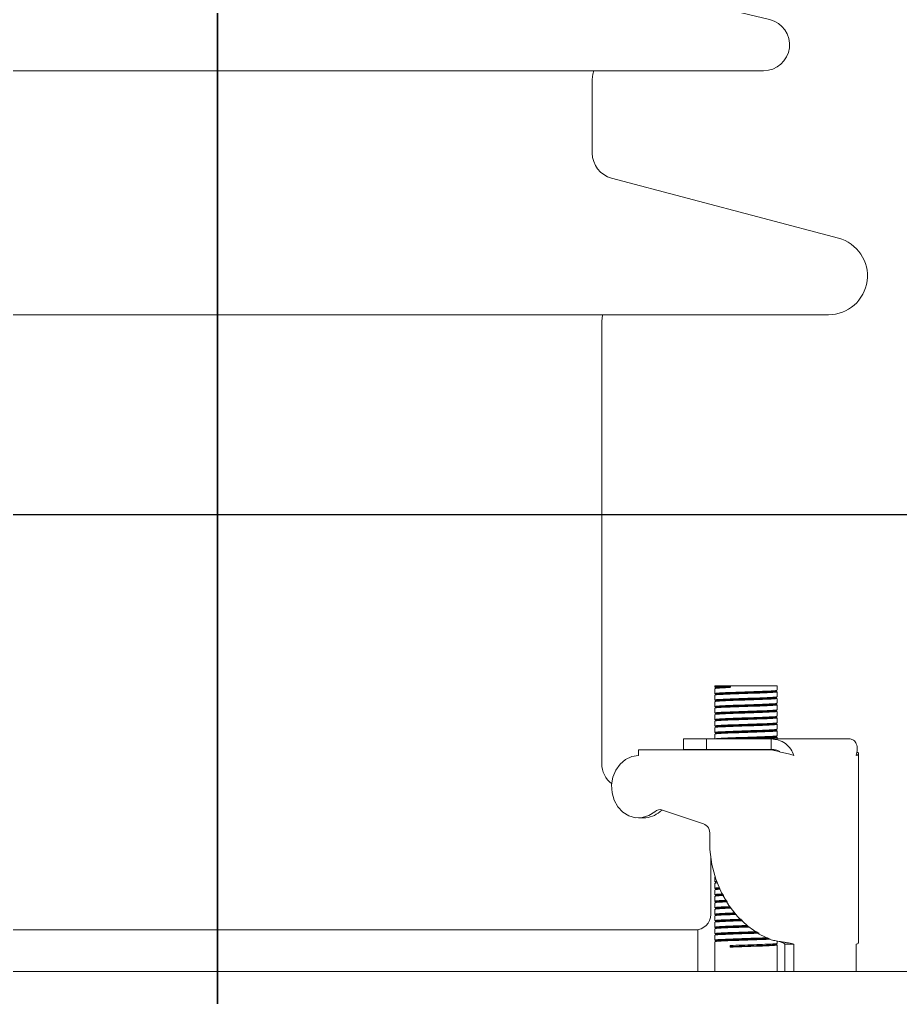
# Model space of a CAD drawing. Header units: millimetres. Extents: x 51507 to 66627, y -17810 to -7118.
# Drawn here: x 57229.3 to 57398.9, y -9233.1 to -9044.7 of the extents above; entities that cross this region are included whole.
import ezdxf

# ---------------------------------------------------------------- set-up
doc = ezdxf.new("R2010")
doc.units = ezdxf.units.MM
doc.header["$LTSCALE"] = 10
doc.linetypes.add('ACAD_ISO04W100', pattern=[30, 24, -3, 0, -3])
doc.layers.get('0').update_dxf_attribs({"color": 1, "linetype": 'ACAD_ISO04W100', "lineweight": 25})
doc.layers.get('Defpoints').update_dxf_attribs({"lineweight": 25})
doc.layers.add('粗实线', color=4, linetype='Continuous', lineweight=18)

msp = doc.modelspace()

# ---------------------------------------------------------------- linework, layer by layer
msp.add_line((57267.409, -10782.112), (57267.409, -8326.656))
at = {"layer": 'Defpoints'}
for p, q in [((57267.409, -7118.116), (57267.409, -17810.116)), ((51507.409, -9140.11), (66627.409, -9140.11))]:
    msp.add_line(p, q, dxfattribs=at)
at = {"layer": '粗实线'}
for p, q in [((57373.744, -9044.75), (57345.25, -9037.905)), ((57162.241, -9054.611), (57372.576, -9054.611)), ((57339.576, -9070.473), (57339.576, -9056.269)), ((57386.994, -9086.861), (57343.298, -9075.307)), ((57149.741, -9101.611), (57385.076, -9101.611)), ((57341.409, -9188.052), (57341.418, -9103.043)), ((57363.167, -9173.112), (57363.167, -9173.32)), ((57363.167, -9173.112), (57366.167, -9173.112)), ((57366.167, -9173.112), (57366.167, -9173.42)), ((57366.167, -9173.112), (57375.167, -9173.112)), ((57375.167, -9173.945), (57375.167, -9173.112)), ((57363.167, -9173.629), (57363.167, -9174.57)), ((57363.167, -9174.879), (57363.167, -9175.82)), ((57375.167, -9175.195), (57375.167, -9174.254)), ((57363.167, -9176.129), (57363.167, -9177.07)), ((57375.167, -9176.445), (57375.167, -9175.504)), ((57375.167, -9177.695), (57375.167, -9176.754)), ((57363.167, -9177.379), (57363.167, -9178.32)), ((57363.167, -9178.629), (57363.167, -9179.57)), ((57375.167, -9178.945), (57375.167, -9178.004)), ((57363.167, -9179.879), (57363.167, -9180.82)), ((57375.167, -9180.195), (57375.167, -9179.254)), ((57375.167, -9181.445), (57375.167, -9180.504)), ((57363.167, -9181.129), (57363.167, -9182.07)), ((57363.167, -9182.379), (57363.167, -9183.32)), ((57375.167, -9182.695), (57375.167, -9181.754)), ((57357.167, -9183.324), (57357.167, -9185.324)), ((57361.567, -9183.324), (57357.167, -9183.324)), ((57361.567, -9183.324), (57361.567, -9185.324)), ((57374.061, -9183.324), (57361.567, -9183.324)), ((57374.061, -9183.324), (57389.261, -9183.324)), ((57374.061, -9183.324), (57374.061, -9185.324)), ((57375.167, -9183.324), (57375.167, -9183.004)), ((57348.491, -9185.424), (57348.491, -9186.524)), ((57374.061, -9185.424), (57348.491, -9185.424)), ((57361.567, -9185.324), (57357.167, -9185.324)), ((57374.061, -9185.324), (57361.567, -9185.324)), ((57363.167, -9185.324), (57363.167, -9185.424)), ((57374.737, -9185.424), (57374.061, -9185.424)), ((57390.861, -9222.614), (57390.861, -9186.157)), ((57353.116, -9197.016), (57360.972, -9199.649)), ((57348.491, -9198.524), (57349.491, -9198.524)), ((57362.409, -9217.112), (57362.409, -9206.277)), ((57363.167, -9209.879), (57363.167, -9210.82)), ((57363.293, -9209.866), (57363.269, -9209.879)), ((57363.167, -9211.129), (57363.167, -9212.07)), ((57363.167, -9212.379), (57363.167, -9213.32)), ((57363.167, -9213.629), (57363.167, -9214.57)), ((57363.167, -9214.879), (57363.167, -9215.82)), ((57363.167, -9216.129), (57363.167, -9217.07)), ((57363.167, -9217.379), (57363.167, -9218.32)), ((57359.909, -9220.112), (57174.909, -9220.112)), ((57359.909, -9228.112), (57359.909, -9220.112)), ((57363.167, -9218.629), (57363.167, -9219.57)), ((57363.167, -9219.879), (57363.167, -9220.82)), ((57363.167, -9221.129), (57363.167, -9222.07)), ((57363.167, -9222.379), (57363.167, -9228.112)), ((57366.167, -9223.42), (57366.167, -9223.112)), ((57366.167, -9223.112), (57366.262, -9223.222)), ((57366.262, -9223.31), (57366.167, -9223.42)), ((57366.262, -9223.222), (57366.262, -9223.31)), ((57375.167, -9222.695), (57375.167, -9222.248)), ((57375.167, -9228.112), (57375.167, -9223.004)), ((57378.432, -9222.833), (57376.7, -9222.833)), ((57376.7, -9228.112), (57376.7, -9222.833)), ((57378.432, -9228.112), (57378.432, -9222.833)), ((57390.432, -9228.112), (57390.432, -9222.833)), ((56322.409, -9228.112), (58212.409, -9228.112))]:
    msp.add_line(p, q, dxfattribs=at)
for points in [[(57339.576, -9056.269), (57339.673, -9055.293), (57339.859, -9054.611)], [(57341.418, -9103.043), (57341.514, -9102.067), (57341.627, -9101.611)], [(57348.491, -9186.524), (57347.195, -9186.714), (57345.98, -9187.271), (57344.925, -9188.16), (57344.095, -9189.326), (57343.543, -9190.694), (57343.304, -9192.177), (57343.393, -9193.683), (57343.804, -9195.115), (57344.512, -9196.383), (57345.472, -9197.407), (57346.623, -9198.123), (57347.892, -9198.484), (57349.198, -9198.468), (57350.46, -9198.076), (57351.598, -9197.334)], [(57362.218, -9201.702), (57362.235, -9204.629), (57362.621, -9207.52), (57363.369, -9210.316), (57364.462, -9212.956), (57365.877, -9215.384), (57367.583, -9217.547), (57369.545, -9219.4), (57371.72, -9220.902), (57374.061, -9222.021)]]:
    msp.add_lwpolyline(points, dxfattribs=at)
for centre, radius, start, end in [((57372.576, -9049.611), 5, 270, 76.49205), ((57344.576, -9070.473), 5, 180, 255.18856), ((57385.076, -9094.111), 7.5, 270, 75.18856), ((57346.409, -9188.053), 5, 179.99382, 231.79375), ((57349.458, -9193.789), 4.735, 270.39909, 311.53299), ((57352.632, -9198.49), 1.552, 71.82487, 131.80212), ((57353.679, -9198.575), 1.646, 109.34115, 131.04778), ((57360.228, -9201.505), 2, 354.32949, 68.13773), ((57359.409, -9217.112), 3, 270, 0)]:
    msp.add_arc(centre, radius, start, end, dxfattribs=at)
for points, knots in [([(57366.167, -9173.112), (57365.539, -9173.138), (57364.282, -9173.19), (57363.27, -9173.259), (57363.269, -9173.303), (57363.269, -9173.32)], [0, 0, 0, 0, 1.0955332, 2.1910664, 2.9224693, 2.9224693, 2.9224693, 2.9224693]), ([(57363.177, -9173.331), (57363.209, -9173.35), (57363.273, -9173.386), (57363.337, -9173.423), (57363.368, -9173.442)], [0, 0, 0, 0, 0.1104904, 0.22097607, 0.22097607, 0.22097607, 0.22097607]), ([(57363.177, -9174.581), (57363.209, -9174.6), (57363.273, -9174.636), (57363.337, -9174.673), (57363.368, -9174.692)], [0, 0, 0, 0, 0.1104904, 0.22097607, 0.22097607, 0.22097607, 0.22097607]), ([(57366.167, -9173.42), (57365.539, -9173.446), (57364.282, -9173.498), (57363.27, -9173.568), (57363.269, -9173.611), (57363.269, -9173.629)], [0, 0, 0, 0, 1.0955332, 2.1910664, 2.9224693, 2.9224693, 2.9224693, 2.9224693]), ([(57375.065, -9173.945), (57375.093, -9173.954), (57375.206, -9173.988), (57374.458, -9174.049), (57372.925, -9174.127), (57370.757, -9174.205), (57368.366, -9174.283), (57366.082, -9174.362), (57364.305, -9174.44), (57363.267, -9174.509), (57363.268, -9174.553), (57363.269, -9174.57)], [0, 0, 0, 0, 0.4961196, 1.9887594, 3.4813992, 4.9740389, 6.4666787, 7.9593185, 9.4519583, 10.944598, 11.9411182, 11.9411182, 11.9411182, 11.9411182]), ([(57375.065, -9174.254), (57375.093, -9174.262), (57375.206, -9174.297), (57374.458, -9174.358), (57372.925, -9174.436), (57370.757, -9174.514), (57368.366, -9174.592), (57366.082, -9174.67), (57364.305, -9174.748), (57363.267, -9174.818), (57363.268, -9174.861), (57363.269, -9174.879)], [0, 0, 0, 0, 0.4961196, 1.9887594, 3.4813992, 4.9740389, 6.4666787, 7.9593185, 9.4519583, 10.944598, 11.9411182, 11.9411182, 11.9411182, 11.9411182]), ([(57366.262, -9173.222), (57365.654, -9173.248), (57364.438, -9173.3), (57363.458, -9173.369), (57363.457, -9173.413), (57363.457, -9173.43)], [0, 0, 0, 0, 1.0611643, 2.1223287, 2.8307532, 2.8307532, 2.8307532, 2.8307532]), ([(57366.262, -9173.31), (57365.654, -9173.336), (57364.438, -9173.388), (57363.458, -9173.458), (57363.457, -9173.501), (57363.457, -9173.518)], [0, 0, 0, 0, 1.0615998, 2.1231996, 2.8304927, 2.8304927, 2.8304927, 2.8304927]), ([(57374.877, -9174.055), (57374.904, -9174.064), (57375.013, -9174.099), (57374.29, -9174.159), (57372.806, -9174.237), (57370.706, -9174.315), (57368.391, -9174.394), (57366.181, -9174.472), (57364.46, -9174.55), (57363.454, -9174.619), (57363.456, -9174.663), (57363.457, -9174.68)], [0, 0, 0, 0, 0.478611, 1.9242659, 3.3699207, 4.8155755, 6.2612303, 7.7068851, 9.1525399, 10.5981948, 11.5633019, 11.5633019, 11.5633019, 11.5633019]), ([(57374.877, -9174.143), (57374.904, -9174.152), (57375.013, -9174.187), (57374.29, -9174.247), (57372.806, -9174.326), (57370.706, -9174.404), (57368.391, -9174.482), (57366.181, -9174.56), (57364.46, -9174.638), (57363.455, -9174.708), (57363.456, -9174.751), (57363.457, -9174.768)], [0, 0, 0, 0, 0.4805465, 1.9261981, 3.3718497, 4.8175012, 6.2631528, 7.7088044, 9.1544559, 10.6001075, 11.5632759, 11.5632759, 11.5632759, 11.5632759]), ([(57374.965, -9174.067), (57374.997, -9174.048), (57375.061, -9174.011), (57375.125, -9173.975), (57375.156, -9173.956)], [0, 0, 0, 0, 0.11048568, 0.22097607, 0.22097607, 0.22097607, 0.22097607]), ([(57375.157, -9174.241), (57375.125, -9174.223), (57375.061, -9174.186), (57374.997, -9174.149), (57374.965, -9174.131)], [0, 0, 0, 0, 0.1104787, 0.22095284, 0.22095284, 0.22095284, 0.22095284]), ([(57363.177, -9175.831), (57363.209, -9175.85), (57363.273, -9175.886), (57363.337, -9175.923), (57363.368, -9175.942)], [0, 0, 0, 0, 0.1104904, 0.22097607, 0.22097607, 0.22097607, 0.22097607]), ([(57375.065, -9175.195), (57375.093, -9175.204), (57375.206, -9175.238), (57374.458, -9175.299), (57372.925, -9175.377), (57370.757, -9175.455), (57368.366, -9175.533), (57366.082, -9175.612), (57364.305, -9175.69), (57363.267, -9175.759), (57363.268, -9175.803), (57363.269, -9175.82)], [0, 0, 0, 0, 0.4961196, 1.9887594, 3.4813992, 4.9740389, 6.4666787, 7.9593185, 9.4519583, 10.944598, 11.9411182, 11.9411182, 11.9411182, 11.9411182]), ([(57375.065, -9175.504), (57375.093, -9175.512), (57375.206, -9175.547), (57374.458, -9175.608), (57372.925, -9175.686), (57370.757, -9175.764), (57368.366, -9175.842), (57366.082, -9175.92), (57364.305, -9175.998), (57363.267, -9176.068), (57363.268, -9176.111), (57363.269, -9176.129)], [0, 0, 0, 0, 0.4961196, 1.9887594, 3.4813992, 4.9740389, 6.4666787, 7.9593185, 9.4519583, 10.944598, 11.9411182, 11.9411182, 11.9411182, 11.9411182]), ([(57375.065, -9176.445), (57375.093, -9176.454), (57375.206, -9176.488), (57374.458, -9176.549), (57372.925, -9176.627), (57370.757, -9176.705), (57368.366, -9176.783), (57366.082, -9176.862), (57364.305, -9176.94), (57363.267, -9177.009), (57363.268, -9177.053), (57363.269, -9177.07)], [0, 0, 0, 0, 0.4961196, 1.9887594, 3.4813992, 4.9740389, 6.4666787, 7.9593185, 9.4519583, 10.944598, 11.9411182, 11.9411182, 11.9411182, 11.9411182]), ([(57375.065, -9176.754), (57375.093, -9176.762), (57375.206, -9176.797), (57374.458, -9176.858), (57372.925, -9176.936), (57370.757, -9177.014), (57368.366, -9177.092), (57366.082, -9177.17), (57364.305, -9177.248), (57363.267, -9177.318), (57363.268, -9177.361), (57363.269, -9177.379)], [0, 0, 0, 0, 0.4961196, 1.9887594, 3.4813992, 4.9740389, 6.4666787, 7.9593185, 9.4519583, 10.944598, 11.9411182, 11.9411182, 11.9411182, 11.9411182]), ([(57374.877, -9175.305), (57374.904, -9175.314), (57375.013, -9175.349), (57374.29, -9175.409), (57372.806, -9175.487), (57370.706, -9175.565), (57368.391, -9175.644), (57366.181, -9175.722), (57364.46, -9175.8), (57363.454, -9175.869), (57363.456, -9175.913), (57363.457, -9175.93)], [0, 0, 0, 0, 0.478611, 1.9242659, 3.3699207, 4.8155755, 6.2612303, 7.7068851, 9.1525399, 10.5981948, 11.5633019, 11.5633019, 11.5633019, 11.5633019]), ([(57374.877, -9175.393), (57374.904, -9175.402), (57375.013, -9175.437), (57374.29, -9175.497), (57372.806, -9175.576), (57370.706, -9175.654), (57368.391, -9175.732), (57366.181, -9175.81), (57364.46, -9175.888), (57363.455, -9175.958), (57363.456, -9176.001), (57363.457, -9176.018)], [0, 0, 0, 0, 0.4805465, 1.9261981, 3.3718497, 4.8175012, 6.2631528, 7.7088044, 9.1544559, 10.6001075, 11.5632759, 11.5632759, 11.5632759, 11.5632759]), ([(57374.877, -9176.555), (57374.904, -9176.564), (57375.013, -9176.599), (57374.29, -9176.659), (57372.806, -9176.737), (57370.706, -9176.815), (57368.391, -9176.894), (57366.181, -9176.972), (57364.46, -9177.05), (57363.454, -9177.119), (57363.456, -9177.163), (57363.457, -9177.18)], [0, 0, 0, 0, 0.478611, 1.9242659, 3.3699207, 4.8155755, 6.2612303, 7.7068851, 9.1525399, 10.5981948, 11.5633019, 11.5633019, 11.5633019, 11.5633019]), ([(57374.877, -9176.643), (57374.904, -9176.652), (57375.013, -9176.687), (57374.29, -9176.747), (57372.806, -9176.826), (57370.706, -9176.904), (57368.391, -9176.982), (57366.181, -9177.06), (57364.46, -9177.138), (57363.455, -9177.208), (57363.456, -9177.251), (57363.457, -9177.268)], [0, 0, 0, 0, 0.4805465, 1.9261981, 3.3718497, 4.8175012, 6.2631528, 7.7088044, 9.1544559, 10.6001075, 11.5632759, 11.5632759, 11.5632759, 11.5632759]), ([(57374.965, -9175.317), (57374.997, -9175.298), (57375.061, -9175.261), (57375.125, -9175.225), (57375.156, -9175.206)], [0, 0, 0, 0, 0.11048568, 0.22097607, 0.22097607, 0.22097607, 0.22097607]), ([(57375.157, -9175.491), (57375.125, -9175.473), (57375.061, -9175.436), (57374.997, -9175.399), (57374.965, -9175.381)], [0, 0, 0, 0, 0.1104787, 0.22095284, 0.22095284, 0.22095284, 0.22095284]), ([(57374.965, -9176.567), (57374.997, -9176.548), (57375.061, -9176.511), (57375.125, -9176.475), (57375.156, -9176.456)], [0, 0, 0, 0, 0.11048568, 0.22097607, 0.22097607, 0.22097607, 0.22097607]), ([(57375.157, -9176.741), (57375.125, -9176.723), (57375.061, -9176.686), (57374.997, -9176.649), (57374.965, -9176.631)], [0, 0, 0, 0, 0.1104787, 0.22095284, 0.22095284, 0.22095284, 0.22095284]), ([(57363.177, -9177.081), (57363.209, -9177.1), (57363.273, -9177.136), (57363.337, -9177.173), (57363.368, -9177.192)], [0, 0, 0, 0, 0.1104904, 0.22097607, 0.22097607, 0.22097607, 0.22097607]), ([(57363.177, -9178.331), (57363.209, -9178.35), (57363.273, -9178.386), (57363.337, -9178.423), (57363.368, -9178.442)], [0, 0, 0, 0, 0.1104904, 0.22097607, 0.22097607, 0.22097607, 0.22097607]), ([(57375.065, -9177.695), (57375.093, -9177.704), (57375.206, -9177.738), (57374.458, -9177.799), (57372.925, -9177.877), (57370.757, -9177.955), (57368.366, -9178.033), (57366.082, -9178.112), (57364.305, -9178.19), (57363.267, -9178.259), (57363.268, -9178.303), (57363.269, -9178.32)], [0, 0, 0, 0, 0.4961196, 1.9887594, 3.4813992, 4.9740389, 6.4666787, 7.9593185, 9.4519583, 10.944598, 11.9411182, 11.9411182, 11.9411182, 11.9411182]), ([(57375.065, -9178.004), (57375.093, -9178.012), (57375.206, -9178.047), (57374.458, -9178.108), (57372.925, -9178.186), (57370.757, -9178.264), (57368.366, -9178.342), (57366.082, -9178.42), (57364.305, -9178.498), (57363.267, -9178.568), (57363.268, -9178.611), (57363.269, -9178.629)], [0, 0, 0, 0, 0.4961196, 1.9887594, 3.4813992, 4.9740389, 6.4666787, 7.9593185, 9.4519583, 10.944598, 11.9411182, 11.9411182, 11.9411182, 11.9411182]), ([(57374.877, -9177.805), (57374.904, -9177.814), (57375.013, -9177.849), (57374.29, -9177.909), (57372.806, -9177.987), (57370.706, -9178.065), (57368.391, -9178.144), (57366.181, -9178.222), (57364.46, -9178.3), (57363.454, -9178.369), (57363.456, -9178.413), (57363.457, -9178.43)], [0, 0, 0, 0, 0.478611, 1.9242659, 3.3699207, 4.8155755, 6.2612303, 7.7068851, 9.1525399, 10.5981948, 11.5633019, 11.5633019, 11.5633019, 11.5633019]), ([(57374.877, -9177.893), (57374.904, -9177.902), (57375.013, -9177.937), (57374.29, -9177.997), (57372.806, -9178.076), (57370.706, -9178.154), (57368.391, -9178.232), (57366.181, -9178.31), (57364.46, -9178.388), (57363.455, -9178.458), (57363.456, -9178.501), (57363.457, -9178.518)], [0, 0, 0, 0, 0.4805465, 1.9261981, 3.3718497, 4.8175012, 6.2631528, 7.7088044, 9.1544559, 10.6001075, 11.5632759, 11.5632759, 11.5632759, 11.5632759]), ([(57374.965, -9177.817), (57374.997, -9177.798), (57375.061, -9177.761), (57375.125, -9177.725), (57375.156, -9177.706)], [0, 0, 0, 0, 0.11048568, 0.22097607, 0.22097607, 0.22097607, 0.22097607]), ([(57375.157, -9177.991), (57375.125, -9177.973), (57375.061, -9177.936), (57374.997, -9177.899), (57374.965, -9177.881)], [0, 0, 0, 0, 0.1104787, 0.22095284, 0.22095284, 0.22095284, 0.22095284]), ([(57363.177, -9179.581), (57363.209, -9179.6), (57363.273, -9179.636), (57363.337, -9179.673), (57363.368, -9179.692)], [0, 0, 0, 0, 0.1104904, 0.22097607, 0.22097607, 0.22097607, 0.22097607]), ([(57375.065, -9178.945), (57375.093, -9178.954), (57375.206, -9178.988), (57374.458, -9179.049), (57372.925, -9179.127), (57370.757, -9179.205), (57368.366, -9179.283), (57366.082, -9179.362), (57364.305, -9179.44), (57363.267, -9179.509), (57363.268, -9179.553), (57363.269, -9179.57)], [0, 0, 0, 0, 0.4961196, 1.9887594, 3.4813992, 4.9740389, 6.4666787, 7.9593185, 9.4519583, 10.944598, 11.9411182, 11.9411182, 11.9411182, 11.9411182]), ([(57375.065, -9179.254), (57375.093, -9179.262), (57375.206, -9179.297), (57374.458, -9179.358), (57372.925, -9179.436), (57370.757, -9179.514), (57368.366, -9179.592), (57366.082, -9179.67), (57364.305, -9179.748), (57363.267, -9179.818), (57363.268, -9179.861), (57363.269, -9179.879)], [0, 0, 0, 0, 0.4961196, 1.9887594, 3.4813992, 4.9740389, 6.4666787, 7.9593185, 9.4519583, 10.944598, 11.9411182, 11.9411182, 11.9411182, 11.9411182]), ([(57375.065, -9180.195), (57375.093, -9180.204), (57375.206, -9180.238), (57374.458, -9180.299), (57372.925, -9180.377), (57370.757, -9180.455), (57368.366, -9180.533), (57366.082, -9180.612), (57364.305, -9180.69), (57363.267, -9180.759), (57363.268, -9180.803), (57363.269, -9180.82)], [0, 0, 0, 0, 0.4961196, 1.9887594, 3.4813992, 4.9740389, 6.4666787, 7.9593185, 9.4519583, 10.944598, 11.9411182, 11.9411182, 11.9411182, 11.9411182]), ([(57375.065, -9180.504), (57375.093, -9180.512), (57375.206, -9180.547), (57374.458, -9180.608), (57372.925, -9180.686), (57370.757, -9180.764), (57368.366, -9180.842), (57366.082, -9180.92), (57364.305, -9180.998), (57363.267, -9181.068), (57363.268, -9181.111), (57363.269, -9181.129)], [0, 0, 0, 0, 0.4961196, 1.9887594, 3.4813992, 4.9740389, 6.4666787, 7.9593185, 9.4519583, 10.944598, 11.9411182, 11.9411182, 11.9411182, 11.9411182]), ([(57374.877, -9179.055), (57374.904, -9179.064), (57375.013, -9179.099), (57374.29, -9179.159), (57372.806, -9179.237), (57370.706, -9179.315), (57368.391, -9179.394), (57366.181, -9179.472), (57364.46, -9179.55), (57363.454, -9179.619), (57363.456, -9179.663), (57363.457, -9179.68)], [0, 0, 0, 0, 0.478611, 1.9242659, 3.3699207, 4.8155755, 6.2612303, 7.7068851, 9.1525399, 10.5981948, 11.5633019, 11.5633019, 11.5633019, 11.5633019]), ([(57374.877, -9179.143), (57374.904, -9179.152), (57375.013, -9179.187), (57374.29, -9179.247), (57372.806, -9179.326), (57370.706, -9179.404), (57368.391, -9179.482), (57366.181, -9179.56), (57364.46, -9179.638), (57363.455, -9179.708), (57363.456, -9179.751), (57363.457, -9179.768)], [0, 0, 0, 0, 0.4805465, 1.9261981, 3.3718497, 4.8175012, 6.2631528, 7.7088044, 9.1544559, 10.6001075, 11.5632759, 11.5632759, 11.5632759, 11.5632759]), ([(57374.877, -9180.305), (57374.904, -9180.314), (57375.013, -9180.349), (57374.29, -9180.409), (57372.806, -9180.487), (57370.706, -9180.565), (57368.391, -9180.644), (57366.181, -9180.722), (57364.46, -9180.8), (57363.454, -9180.869), (57363.456, -9180.913), (57363.457, -9180.93)], [0, 0, 0, 0, 0.478611, 1.9242659, 3.3699207, 4.8155755, 6.2612303, 7.7068851, 9.1525399, 10.5981948, 11.5633019, 11.5633019, 11.5633019, 11.5633019]), ([(57374.877, -9180.393), (57374.904, -9180.402), (57375.013, -9180.437), (57374.29, -9180.497), (57372.806, -9180.576), (57370.706, -9180.654), (57368.391, -9180.732), (57366.181, -9180.81), (57364.46, -9180.888), (57363.455, -9180.958), (57363.456, -9181.001), (57363.457, -9181.018)], [0, 0, 0, 0, 0.4805465, 1.9261981, 3.3718497, 4.8175012, 6.2631528, 7.7088044, 9.1544559, 10.6001075, 11.5632759, 11.5632759, 11.5632759, 11.5632759]), ([(57374.965, -9179.067), (57374.997, -9179.048), (57375.061, -9179.011), (57375.125, -9178.975), (57375.156, -9178.956)], [0, 0, 0, 0, 0.11048568, 0.22097607, 0.22097607, 0.22097607, 0.22097607]), ([(57375.157, -9179.241), (57375.125, -9179.223), (57375.061, -9179.186), (57374.997, -9179.149), (57374.965, -9179.131)], [0, 0, 0, 0, 0.1104787, 0.22095284, 0.22095284, 0.22095284, 0.22095284]), ([(57374.965, -9180.317), (57374.997, -9180.298), (57375.061, -9180.261), (57375.125, -9180.225), (57375.156, -9180.206)], [0, 0, 0, 0, 0.11048568, 0.22097607, 0.22097607, 0.22097607, 0.22097607]), ([(57375.157, -9180.491), (57375.125, -9180.473), (57375.061, -9180.436), (57374.997, -9180.399), (57374.965, -9180.381)], [0, 0, 0, 0, 0.1104787, 0.22095284, 0.22095284, 0.22095284, 0.22095284]), ([(57363.177, -9180.831), (57363.209, -9180.85), (57363.273, -9180.886), (57363.337, -9180.923), (57363.368, -9180.942)], [0, 0, 0, 0, 0.1104904, 0.22097607, 0.22097607, 0.22097607, 0.22097607]), ([(57363.177, -9182.081), (57363.209, -9182.1), (57363.273, -9182.136), (57363.337, -9182.173), (57363.368, -9182.192)], [0, 0, 0, 0, 0.1104904, 0.22097607, 0.22097607, 0.22097607, 0.22097607]), ([(57375.065, -9181.445), (57375.093, -9181.454), (57375.206, -9181.488), (57374.458, -9181.549), (57372.925, -9181.627), (57370.757, -9181.705), (57368.366, -9181.783), (57366.082, -9181.862), (57364.305, -9181.94), (57363.267, -9182.009), (57363.268, -9182.053), (57363.269, -9182.07)], [0, 0, 0, 0, 0.4961196, 1.9887594, 3.4813992, 4.9740389, 6.4666787, 7.9593185, 9.4519583, 10.944598, 11.9411182, 11.9411182, 11.9411182, 11.9411182]), ([(57375.065, -9181.754), (57375.093, -9181.762), (57375.206, -9181.797), (57374.458, -9181.858), (57372.925, -9181.936), (57370.757, -9182.014), (57368.366, -9182.092), (57366.082, -9182.17), (57364.305, -9182.248), (57363.267, -9182.318), (57363.268, -9182.361), (57363.269, -9182.379)], [0, 0, 0, 0, 0.4961196, 1.9887594, 3.4813992, 4.9740389, 6.4666787, 7.9593185, 9.4519583, 10.944598, 11.9411182, 11.9411182, 11.9411182, 11.9411182]), ([(57374.877, -9181.555), (57374.904, -9181.564), (57375.013, -9181.599), (57374.29, -9181.659), (57372.806, -9181.737), (57370.706, -9181.815), (57368.391, -9181.894), (57366.181, -9181.972), (57364.46, -9182.05), (57363.454, -9182.119), (57363.456, -9182.163), (57363.457, -9182.18)], [0, 0, 0, 0, 0.478611, 1.9242659, 3.3699207, 4.8155755, 6.2612303, 7.7068851, 9.1525399, 10.5981948, 11.5633019, 11.5633019, 11.5633019, 11.5633019]), ([(57374.877, -9181.643), (57374.904, -9181.652), (57375.013, -9181.687), (57374.29, -9181.747), (57372.806, -9181.826), (57370.706, -9181.904), (57368.391, -9181.982), (57366.181, -9182.06), (57364.46, -9182.138), (57363.455, -9182.208), (57363.456, -9182.251), (57363.457, -9182.268)], [0, 0, 0, 0, 0.4805465, 1.9261981, 3.3718497, 4.8175012, 6.2631528, 7.7088044, 9.1544559, 10.6001075, 11.5632759, 11.5632759, 11.5632759, 11.5632759]), ([(57374.965, -9181.567), (57374.997, -9181.548), (57375.061, -9181.511), (57375.125, -9181.475), (57375.156, -9181.456)], [0, 0, 0, 0, 0.11048568, 0.22097607, 0.22097607, 0.22097607, 0.22097607]), ([(57375.157, -9181.741), (57375.125, -9181.723), (57375.061, -9181.686), (57374.997, -9181.649), (57374.965, -9181.631)], [0, 0, 0, 0, 0.1104787, 0.22095284, 0.22095284, 0.22095284, 0.22095284]), ([(57375.065, -9182.695), (57375.093, -9182.704), (57375.206, -9182.738), (57374.458, -9182.799), (57372.925, -9182.877), (57370.757, -9182.955), (57368.366, -9183.033), (57366.082, -9183.112), (57364.305, -9183.19), (57363.267, -9183.259), (57363.268, -9183.303), (57363.269, -9183.32)], [0, 0, 0, 0, 0.4961196, 1.9887594, 3.4813992, 4.9740389, 6.4666787, 7.9593185, 9.4519583, 10.944598, 11.9411182, 11.9411182, 11.9411182, 11.9411182]), ([(57374.877, -9182.805), (57374.904, -9182.814), (57375.013, -9182.849), (57374.29, -9182.909), (57372.805, -9182.987), (57370.709, -9183.065), (57368.38, -9183.144), (57366.222, -9183.222), (57364.747, -9183.282), (57364.344, -9183.316), (57364.249, -9183.324)], [0, 0, 0, 0, 0.5359496, 2.154797, 3.7736443, 5.3924916, 7.0113389, 8.6301862, 10.2490335, 10.747534, 10.747534, 10.747534, 10.747534]), ([(57374.877, -9182.893), (57374.904, -9182.902), (57375.013, -9182.937), (57374.289, -9182.997), (57372.808, -9183.076), (57370.698, -9183.154), (57368.421, -9183.232), (57366.713, -9183.289), (57366.057, -9183.319), (57365.957, -9183.324)], [0, 0, 0, 0, 0.5450809, 2.1848744, 3.8246679, 5.4644614, 7.1042549, 8.7440483, 9.0376477, 9.0376477, 9.0376477, 9.0376477]), ([(57375.065, -9183.004), (57375.093, -9183.012), (57375.206, -9183.047), (57374.458, -9183.108), (57372.925, -9183.186), (57370.924, -9183.258), (57369.531, -9183.304), (57368.926, -9183.324)], [0, 0, 0, 0, 0.5072354, 2.0333185, 3.5594015, 5.0854846, 6.2574179, 6.2574179, 6.2574179, 6.2574179]), ([(57378.432, -9186.524), (57378.253, -9186.097), (57377.895, -9185.242), (57376.822, -9184.171), (57375.501, -9183.456), (57374.528, -9183.367), (57374.061, -9183.324)], [0, 0, 0, 0, 1.4717143, 2.9445127, 4.4173175, 5.7781302, 5.7781302, 5.7781302, 5.7781302]), ([(57374.965, -9182.817), (57374.997, -9182.798), (57375.061, -9182.761), (57375.125, -9182.725), (57375.156, -9182.706)], [0, 0, 0, 0, 0.11048568, 0.22097607, 0.22097607, 0.22097607, 0.22097607]), ([(57375.157, -9182.991), (57375.125, -9182.973), (57375.061, -9182.936), (57374.997, -9182.899), (57374.965, -9182.881)], [0, 0, 0, 0, 0.1104787, 0.22095284, 0.22095284, 0.22095284, 0.22095284]), ([(57373.87, -9185.324), (57373.554, -9185.342), (57372.958, -9185.375), (57372.007, -9185.408), (57371.562, -9185.424)], [0, 0, 0, 0, 1.2295062, 2.3111241, 2.3111241, 2.3111241, 2.3111241]), ([(57374.219, -9185.407), (57374.212, -9185.408), (57374.163, -9185.413), (57374.031, -9185.419), (57373.917, -9185.424)], [0, 0, 0, 0, 0.04076028, 0.30268663, 0.30268663, 0.30268663, 0.30268663]), ([(57375.703, -9185.749), (57375.326, -9185.581), (57374.808, -9185.349), (57374.221, -9185.329), (57374.061, -9185.324)], [0, 0, 0, 0, 1.2453147, 1.7112853, 1.7112853, 1.7112853, 1.7112853]), ([(57375.445, -9185.662), (57375.465, -9185.675), (57375.523, -9185.711), (57375.587, -9185.748), (57375.629, -9185.773)], [0, 0, 0, 0, 0.07129812, 0.21475304, 0.21475304, 0.21475304, 0.21475304]), ([(57390.432, -9186.524), (57390.571, -9186.451), (57390.863, -9186.297), (57390.91, -9186.072), (57390.656, -9185.92), (57390.536, -9185.848)], [0, 0, 0, 0, 0.3426156, 0.720705, 1.0566209, 1.0566209, 1.0566209, 1.0566209]), ([(57363.177, -9210.831), (57363.209, -9210.85), (57363.273, -9210.886), (57363.337, -9210.923), (57363.368, -9210.942)], [0, 0, 0, 0, 0.1104904, 0.22097607, 0.22097607, 0.22097607, 0.22097607]), ([(57363.641, -9210.747), (57363.54, -9210.754), (57363.182, -9210.778), (57363.232, -9210.803), (57363.269, -9210.82)], [0, 0, 0, 0, 0.1240193, 0.44203053, 0.44203053, 0.44203053, 0.44203053]), ([(57363.177, -9212.081), (57363.209, -9212.1), (57363.273, -9212.136), (57363.337, -9212.173), (57363.368, -9212.192)], [0, 0, 0, 0, 0.1104904, 0.22097607, 0.22097607, 0.22097607, 0.22097607]), ([(57363.731, -9211.049), (57363.593, -9211.058), (57363.192, -9211.085), (57363.238, -9211.111), (57363.269, -9211.129)], [0, 0, 0, 0, 0.17807926, 0.52068632, 0.52068632, 0.52068632, 0.52068632]), ([(57364.006, -9211.97), (57363.751, -9211.986), (57363.219, -9212.019), (57363.252, -9212.053), (57363.269, -9212.07)], [0, 0, 0, 0, 0.37076717, 0.77482961, 0.77482961, 0.77482961, 0.77482961]), ([(57364.179, -9212.265), (57363.848, -9212.286), (57363.234, -9212.324), (57363.258, -9212.361), (57363.269, -9212.379)], [0, 0, 0, 0, 0.50730089, 0.94147714, 0.94147714, 0.94147714, 0.94147714]), ([(57364.075, -9212.088), (57363.869, -9212.101), (57363.4, -9212.132), (57363.436, -9212.163), (57363.457, -9212.18)], [0, 0, 0, 0, 0.2888843, 0.66147465, 0.66147465, 0.66147465, 0.66147465]), ([(57364.124, -9212.172), (57363.897, -9212.187), (57363.405, -9212.219), (57363.439, -9212.251), (57363.457, -9212.268)], [0, 0, 0, 0, 0.32530888, 0.70759006, 0.70759006, 0.70759006, 0.70759006]), ([(57363.177, -9213.331), (57363.209, -9213.35), (57363.273, -9213.386), (57363.337, -9213.423), (57363.368, -9213.442)], [0, 0, 0, 0, 0.1104904, 0.22097607, 0.22097607, 0.22097607, 0.22097607]), ([(57363.177, -9214.581), (57363.209, -9214.6), (57363.273, -9214.636), (57363.337, -9214.673), (57363.368, -9214.692)], [0, 0, 0, 0, 0.1104904, 0.22097607, 0.22097607, 0.22097607, 0.22097607]), ([(57364.713, -9213.176), (57364.609, -9213.181), (57363.905, -9213.211), (57363.286, -9213.259), (57363.274, -9213.303), (57363.269, -9213.32)], [0, 0, 0, 0, 0.1384722, 0.934018, 1.4651425, 1.4651425, 1.4651425, 1.4651425]), ([(57364.889, -9213.477), (57364.723, -9213.484), (57363.952, -9213.517), (57363.283, -9213.568), (57363.273, -9213.611), (57363.269, -9213.629)], [0, 0, 0, 0, 0.2319713, 1.0775992, 1.6421596, 1.6421596, 1.6421596, 1.6421596]), ([(57365.428, -9214.394), (57365.069, -9214.409), (57364.093, -9214.451), (57363.276, -9214.509), (57363.271, -9214.553), (57363.269, -9214.57)], [0, 0, 0, 0, 0.5630394, 1.5337001, 2.1817352, 2.1817352, 2.1817352, 2.1817352]), ([(57364.78, -9213.29), (57364.705, -9213.293), (57364.052, -9213.323), (57363.474, -9213.369), (57363.462, -9213.413), (57363.457, -9213.43)], [0, 0, 0, 0, 0.0972338, 0.8450948, 1.3443606, 1.3443606, 1.3443606, 1.3443606]), ([(57364.83, -9213.376), (57364.738, -9213.38), (57364.065, -9213.41), (57363.474, -9213.458), (57363.462, -9213.501), (57363.457, -9213.518)], [0, 0, 0, 0, 0.1218942, 0.8857461, 1.3946641, 1.3946641, 1.3946641, 1.3946641]), ([(57365.494, -9214.507), (57365.166, -9214.521), (57364.241, -9214.562), (57363.464, -9214.619), (57363.459, -9214.663), (57363.457, -9214.68)], [0, 0, 0, 0, 0.5103443, 1.4399155, 2.0604895, 2.0604895, 2.0604895, 2.0604895]), ([(57365.544, -9214.593), (57365.198, -9214.608), (57364.254, -9214.649), (57363.464, -9214.708), (57363.459, -9214.751), (57363.457, -9214.768)], [0, 0, 0, 0, 0.5440139, 1.4842825, 2.1107385, 2.1107385, 2.1107385, 2.1107385]), ([(57363.177, -9215.831), (57363.209, -9215.85), (57363.273, -9215.886), (57363.337, -9215.923), (57363.368, -9215.942)], [0, 0, 0, 0, 0.1104904, 0.22097607, 0.22097607, 0.22097607, 0.22097607]), ([(57365.604, -9214.695), (57365.182, -9214.713), (57364.139, -9214.757), (57363.274, -9214.818), (57363.27, -9214.861), (57363.269, -9214.879)], [0, 0, 0, 0, 0.6834102, 1.6879567, 2.3586147, 2.3586147, 2.3586147, 2.3586147]), ([(57366.142, -9215.613), (57365.523, -9215.638), (57364.276, -9215.69), (57363.27, -9215.759), (57363.269, -9215.803), (57363.269, -9215.82)], [0, 0, 0, 0, 1.0767968, 2.1688201, 2.8978796, 2.8978796, 2.8978796, 2.8978796]), ([(57366.32, -9215.915), (57366.268, -9215.917), (57365.474, -9215.944), (57364.33, -9215.998), (57363.263, -9216.068), (57363.267, -9216.111), (57363.269, -9216.129)], [0, 0, 0, 0, 0.077454, 1.2017231, 2.3259921, 3.0765796, 3.0765796, 3.0765796, 3.0765796]), ([(57366.208, -9215.724), (57365.62, -9215.749), (57364.424, -9215.801), (57363.458, -9215.869), (57363.457, -9215.913), (57363.457, -9215.93)], [0, 0, 0, 0, 1.0196164, 2.0729338, 2.7761197, 2.7761197, 2.7761197, 2.7761197]), ([(57366.258, -9215.81), (57365.651, -9215.836), (57364.437, -9215.888), (57363.458, -9215.958), (57363.457, -9216.001), (57363.457, -9216.018)], [0, 0, 0, 0, 1.0584289, 2.1194388, 2.8263389, 2.8263389, 2.8263389, 2.8263389]), ([(57363.177, -9217.081), (57363.209, -9217.1), (57363.273, -9217.136), (57363.337, -9217.173), (57363.368, -9217.192)], [0, 0, 0, 0, 0.1104904, 0.22097607, 0.22097607, 0.22097607, 0.22097607]), ([(57363.177, -9218.331), (57363.209, -9218.35), (57363.273, -9218.386), (57363.337, -9218.423), (57363.368, -9218.442)], [0, 0, 0, 0, 0.1104904, 0.22097607, 0.22097607, 0.22097607, 0.22097607]), ([(57367.063, -9216.83), (57366.757, -9216.84), (57365.695, -9216.877), (57364.318, -9216.94), (57363.265, -9217.009), (57363.268, -9217.053), (57363.269, -9217.07)], [0, 0, 0, 0, 0.5029366, 1.7465663, 2.990196, 3.8204714, 3.8204714, 3.8204714, 3.8204714]), ([(57367.363, -9217.128), (57366.953, -9217.142), (57365.782, -9217.182), (57364.314, -9217.248), (57363.265, -9217.318), (57363.268, -9217.361), (57363.269, -9217.379)], [0, 0, 0, 0, 0.6933758, 1.9780894, 3.2628031, 4.120507, 4.120507, 4.120507, 4.120507]), ([(57368.278, -9218.037), (57367.547, -9218.062), (57366.047, -9218.113), (57364.307, -9218.19), (57363.266, -9218.259), (57363.268, -9218.303), (57363.269, -9218.32)], [0, 0, 0, 0, 1.3247282, 2.7157891, 4.10685, 5.0355538, 5.0355538, 5.0355538, 5.0355538]), ([(57368.578, -9218.336), (57368.513, -9218.338), (57367.669, -9218.366), (57366.082, -9218.42), (57364.305, -9218.498), (57363.267, -9218.568), (57363.268, -9218.611), (57363.269, -9218.629)], [0, 0, 0, 0, 0.1184877, 1.541065, 2.9636422, 4.3862194, 5.3359643, 5.3359643, 5.3359643, 5.3359643]), ([(57367.173, -9216.939), (57366.862, -9216.95), (57365.818, -9216.987), (57364.471, -9217.05), (57363.452, -9217.119), (57363.455, -9217.163), (57363.457, -9217.18)], [0, 0, 0, 0, 0.513477, 1.7240026, 2.9345281, 3.7426649, 3.7426649, 3.7426649, 3.7426649]), ([(57367.258, -9217.024), (57366.918, -9217.036), (57365.843, -9217.074), (57364.471, -9217.138), (57363.453, -9217.208), (57363.456, -9217.251), (57363.457, -9217.268)], [0, 0, 0, 0, 0.5674952, 1.7903857, 3.0132763, 3.8280297, 3.8280297, 3.8280297, 3.8280297]), ([(57368.386, -9218.144), (57367.65, -9218.17), (57366.169, -9218.222), (57364.461, -9218.3), (57363.454, -9218.369), (57363.456, -9218.413), (57363.457, -9218.43)], [0, 0, 0, 0, 1.3410203, 2.6963318, 4.0516433, 4.9564381, 4.9564381, 4.9564381, 4.9564381]), ([(57368.472, -9218.23), (57368.451, -9218.23), (57367.676, -9218.257), (57366.18, -9218.31), (57364.46, -9218.388), (57363.455, -9218.458), (57363.456, -9218.501), (57363.457, -9218.518)], [0, 0, 0, 0, 0.0380677, 1.4029055, 2.7677433, 4.1325811, 5.0419072, 5.0419072, 5.0419072, 5.0419072]), ([(57363.177, -9219.581), (57363.209, -9219.6), (57363.273, -9219.636), (57363.337, -9219.673), (57363.368, -9219.692)], [0, 0, 0, 0, 0.1104904, 0.22097607, 0.22097607, 0.22097607, 0.22097607]), ([(57369.494, -9219.246), (57369.123, -9219.259), (57367.972, -9219.297), (57366.081, -9219.362), (57364.306, -9219.44), (57363.266, -9219.509), (57363.268, -9219.553), (57363.269, -9219.57)], [0, 0, 0, 0, 0.7176478, 2.226831, 3.7360142, 5.2451974, 6.2527623, 6.2527623, 6.2527623, 6.2527623]), ([(57369.795, -9219.545), (57369.323, -9219.561), (57368.071, -9219.602), (57366.08, -9219.67), (57364.306, -9219.748), (57363.266, -9219.818), (57363.268, -9219.861), (57363.269, -9219.879)], [0, 0, 0, 0, 0.9268264, 2.4609467, 3.9950669, 5.5291872, 6.5534007, 6.5534007, 6.5534007, 6.5534007]), ([(57369.601, -9219.352), (57369.203, -9219.366), (57368.048, -9219.406), (57366.179, -9219.472), (57364.46, -9219.55), (57363.454, -9219.619), (57363.456, -9219.663), (57363.457, -9219.68)], [0, 0, 0, 0, 0.7759848, 2.2474025, 3.7188203, 5.1902381, 6.1725444, 6.1725444, 6.1725444, 6.1725444]), ([(57369.687, -9219.438), (57369.26, -9219.452), (57368.077, -9219.493), (57366.179, -9219.56), (57364.46, -9219.638), (57363.455, -9219.708), (57363.456, -9219.751), (57363.457, -9219.768)], [0, 0, 0, 0, 0.8360136, 2.3149286, 3.7938435, 5.2727585, 6.2580887, 6.2580887, 6.2580887, 6.2580887]), ([(57363.177, -9220.831), (57363.209, -9220.85), (57363.273, -9220.886), (57363.337, -9220.923), (57363.368, -9220.942)], [0, 0, 0, 0, 0.1104904, 0.22097607, 0.22097607, 0.22097607, 0.22097607]), ([(57363.177, -9222.081), (57363.209, -9222.1), (57363.273, -9222.136), (57363.337, -9222.173), (57363.368, -9222.192)], [0, 0, 0, 0, 0.1104904, 0.22097607, 0.22097607, 0.22097607, 0.22097607]), ([(57371.212, -9220.437), (57371.05, -9220.443), (57370.197, -9220.475), (57368.346, -9220.533), (57366.088, -9220.612), (57364.304, -9220.69), (57363.267, -9220.759), (57363.268, -9220.803), (57363.269, -9220.82)], [0, 0, 0, 0, 0.3812459, 2.0073387, 3.6334316, 5.2595244, 6.8856173, 7.9712338, 7.9712338, 7.9712338, 7.9712338]), ([(57371.732, -9220.726), (57371.402, -9220.739), (57370.386, -9220.777), (57368.351, -9220.842), (57366.086, -9220.92), (57364.304, -9220.998), (57363.267, -9221.068), (57363.268, -9221.111), (57363.269, -9221.129)], [0, 0, 0, 0, 0.7951423, 2.4440899, 4.0930375, 5.7419852, 7.3909328, 8.4918076, 8.4918076, 8.4918076, 8.4918076]), ([(57373.308, -9221.602), (57373.152, -9221.611), (57372.503, -9221.645), (57370.73, -9221.705), (57368.373, -9221.783), (57366.081, -9221.862), (57364.306, -9221.94), (57363.266, -9222.009), (57363.268, -9222.053), (57363.269, -9222.07)], [0, 0, 0, 0, 0.5321237, 2.2147414, 3.897359, 5.5799766, 7.2625942, 8.9452118, 10.0685655, 10.0685655, 10.0685655, 10.0685655]), ([(57373.816, -9221.885), (57373.506, -9221.902), (57372.717, -9221.945), (57370.742, -9222.014), (57368.37, -9222.092), (57366.081, -9222.17), (57364.305, -9222.248), (57363.266, -9222.318), (57363.268, -9222.361), (57363.269, -9222.379)], [0, 0, 0, 0, 1.0820355, 2.7574976, 4.4329597, 6.1084219, 7.783884, 9.4593462, 10.5779227, 10.5779227, 10.5779227, 10.5779227]), ([(57371.393, -9220.538), (57371.156, -9220.547), (57370.253, -9220.582), (57368.375, -9220.644), (57366.185, -9220.722), (57364.459, -9220.8), (57363.454, -9220.869), (57363.456, -9220.913), (57363.457, -9220.93)], [0, 0, 0, 0, 0.5639051, 2.149651, 3.735397, 5.321143, 6.906889, 7.9655199, 7.9655199, 7.9655199, 7.9655199]), ([(57371.541, -9220.62), (57371.257, -9220.631), (57370.307, -9220.669), (57368.376, -9220.732), (57366.185, -9220.81), (57364.459, -9220.888), (57363.455, -9220.958), (57363.456, -9221.001), (57363.457, -9221.018)], [0, 0, 0, 0, 0.6825176, 2.2750537, 3.8675898, 5.4601259, 7.052662, 8.1136925, 8.1136925, 8.1136925, 8.1136925]), ([(57373.477, -9221.697), (57373.235, -9221.71), (57372.523, -9221.75), (57370.688, -9221.815), (57368.396, -9221.894), (57366.179, -9221.972), (57364.46, -9222.05), (57363.454, -9222.119), (57363.456, -9222.163), (57363.457, -9222.18)], [0, 0, 0, 0, 0.8418964, 2.4669073, 4.0919181, 5.716929, 7.3419398, 8.9669507, 10.0517945, 10.0517945, 10.0517945, 10.0517945]), ([(57373.622, -9221.778), (57373.336, -9221.794), (57372.585, -9221.836), (57370.691, -9221.904), (57368.395, -9221.982), (57366.18, -9222.06), (57364.46, -9222.138), (57363.455, -9222.208), (57363.456, -9222.251), (57363.457, -9222.268)], [0, 0, 0, 0, 0.9984742, 2.6218051, 4.245136, 5.8684669, 7.4917978, 9.1151287, 10.1966764, 10.1966764, 10.1966764, 10.1966764]), ([(57378.432, -9222.833), (57378.285, -9222.797), (57377.998, -9222.729), (57377.41, -9222.624), (57376.784, -9222.52), (57375.971, -9222.389), (57375.008, -9222.232), (57374.359, -9222.088), (57374.061, -9222.021)], [0, 0, 0, 0, 0.694748, 1.3500439, 1.9658827, 2.5422676, 3.5725667, 4.447039, 4.447039, 4.447039, 4.447039]), ([(57375.065, -9222.695), (57375.093, -9222.704), (57375.206, -9222.738), (57374.459, -9222.799), (57372.924, -9222.877), (57370.763, -9222.955), (57368.343, -9223.033), (57366.892, -9223.085), (57366.167, -9223.112)], [0, 0, 0, 0, 0.5621129, 2.2533022, 3.9444914, 5.6356806, 7.3268699, 9.0180591, 9.0180591, 9.0180591, 9.0180591]), ([(57375.065, -9223.004), (57375.093, -9223.012), (57375.206, -9223.047), (57374.459, -9223.108), (57372.924, -9223.186), (57370.763, -9223.264), (57368.343, -9223.342), (57366.892, -9223.394), (57366.167, -9223.42)], [0, 0, 0, 0, 0.5621129, 2.2533022, 3.9444914, 5.6356806, 7.3268699, 9.0180591, 9.0180591, 9.0180591, 9.0180591]), ([(57374.877, -9222.893), (57374.904, -9222.902), (57375.013, -9222.937), (57374.29, -9222.997), (57372.804, -9223.076), (57370.712, -9223.154), (57368.369, -9223.232), (57366.965, -9223.284), (57366.262, -9223.31)], [0, 0, 0, 0, 0.5443427, 2.1819155, 3.8194882, 5.4570609, 7.0946337, 8.7322064, 8.7322064, 8.7322064, 8.7322064]), ([(57374.965, -9222.817), (57374.997, -9222.798), (57375.061, -9222.761), (57375.125, -9222.725), (57375.156, -9222.706)], [0, 0, 0, 0, 0.11048568, 0.22097607, 0.22097607, 0.22097607, 0.22097607]), ([(57375.157, -9222.991), (57375.125, -9222.973), (57375.061, -9222.936), (57374.997, -9222.899), (57374.965, -9222.881)], [0, 0, 0, 0, 0.1104787, 0.22095284, 0.22095284, 0.22095284, 0.22095284]), ([(57376.7, -9222.833), (57376.645, -9222.797), (57376.537, -9222.729), (57376.253, -9222.592), (57375.945, -9222.465), (57375.723, -9222.362), (57375.666, -9222.336)], [0, 0, 0, 0, 0.2683203, 0.5225633, 0.9867972, 1.1489662, 1.1489662, 1.1489662, 1.1489662]), ([(57390.806, -9222.614), (57390.817, -9222.646), (57390.848, -9222.732), (57390.592, -9222.794), (57390.432, -9222.833)], [0, 0, 0, 0, 0.18188779, 0.48838486, 0.48838486, 0.48838486, 0.48838486])]:
    msp.add_open_spline(points, degree=3, knots=knots, dxfattribs=at)
for points in [[(57389.261, -9183.324), (57389.491, -9183.372), (57389.95, -9183.468), (57390.466, -9184.208), (57390.707, -9185.266), (57390.524, -9186.105), (57390.432, -9186.524)], [(57374.061, -9185.424), (57374.448, -9185.516), (57375.222, -9185.699), (57376.508, -9185.974), (57377.678, -9186.249), (57378.181, -9186.432), (57378.432, -9186.524)]]:
    msp.add_open_spline(points, degree=3, dxfattribs=at)

doc.saveas('drawing.dxf')
